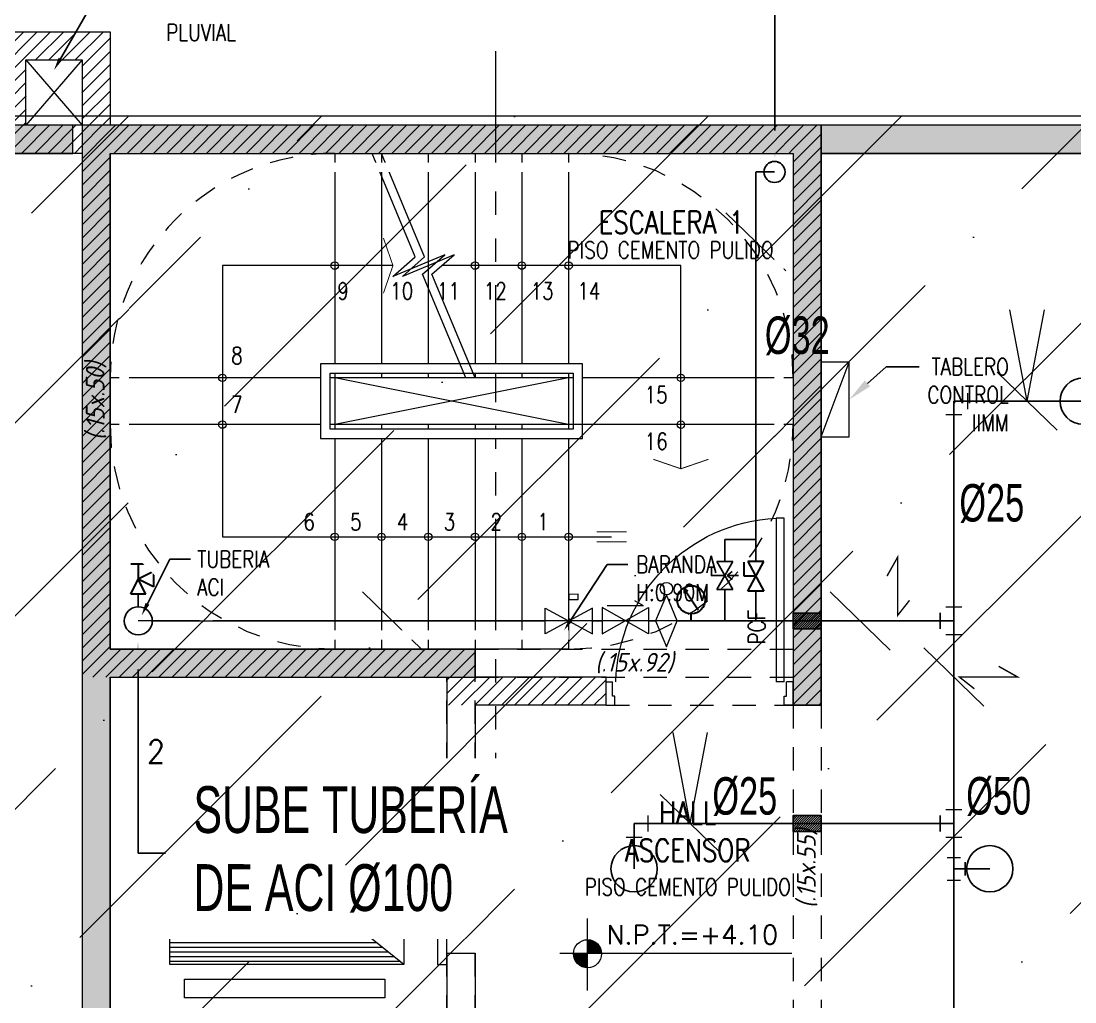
# Model space of a CAD drawing. Header units: millimetres. Extents: x 2085 to 2829, y 1352 to 1631.
# Drawn here: x 2207.98 to 2213.61, y 1454.55 to 1459.79 of the extents above; entities that cross this region are included whole.
import ezdxf
from ezdxf import colors
from ezdxf.entities.mleader import LeaderData, LeaderLine
from ezdxf.enums import TextEntityAlignment as Align
from ezdxf.math import Vec2, Vec3

# ---------------------------------------------------------------- set-up
doc = ezdxf.new("R2010")
doc.units = ezdxf.units.MM
doc.set_wipeout_variables(frame=1)
for name, pattern in [('DASHED2', [0.375, 0.25, -0.125]), ('HIDDEN', [0.375, 0.25, -0.125]), ('HIDDEN2', [0.1875, 0.125, -0.0625]), ('PHANTOM', [2.5, 1.25, -0.25, 0.25, -0.25, 0.25, -0.25]), ('PHANTOM2', [1.25, 0.625, -0.125, 0.125, -0.125, 0.125, -0.125])]:
    doc.linetypes.add(name, pattern=pattern)
doc.layers.get('0').update_dxf_attribs({"color": 251, "lineweight": 9})
doc.layers.get('DEFPOINTS').update_dxf_attribs({"color": 251, "lineweight": 9})
for name, color, linetype, lineweight in [('000 SOS 911 - ACCESORIOS ACI', 3, 'Continuous', 20), ('000 SOS 911 ROCIADORES', 5, 'Continuous', 25), ('000 SOS 911 SOPORTES ACI', 3, 'Continuous', 25), ('000 SOS 911 TEXTOS ACI', 7, 'Continuous', 9), ('000 SOS 911 TUB. ENTERRADA  ACI', 5, 'DASHED2', 25), ('000 SOS 911 TUBERIA ACI', 3, 'Continuous', 25), ('A-BARANDAS', 251, 'Continuous', 9), ('A-EJES', 251, 'PHANTOM', 9), ('A-EQUIPAMIENTO', 251, 'Continuous', 13), ('A-ESTRUCTURA-HATCH', 251, 'Continuous', 13), ('A-ESTRUCTURA-PLACAS', 251, 'Continuous', 13), ('A-ESTRUCTURA-VIGAS', 251, 'HIDDEN2', 13), ('A-LINEAS', 251, 'Continuous', 9), ('A-MOBILIARIO', 251, 'Continuous', 13), ('A-MURO BAJO', 251, 'Continuous', 9), ('A-MUROS', 251, 'Continuous', 9), ('A-NIVELES-NPT', 251, 'Continuous', 9), ('A-PROYECCIONES', 251, 'HIDDEN2', 9), ('A-PUERTAS', 251, 'Continuous', 9), ('A-TEXTO-ACABADO PISO', 251, 'Continuous', 13), ('A-TEXTO-AMBIENTES', 251, 'Continuous', 9), ('A-TEXTO-INDICACIONES', 251, 'Continuous', 13), ('A_30_DispositivosElect', 251, 'Continuous', 13), ('A_30_Extractores', 251, 'Continuous', 13), ('ACI', 3, 'ACI', 25), ('Layer1', 1, 'Continuous', 9), ('MURO CF 120', 251, 'Continuous', 13), ('MURO CF 60', 251, 'Continuous', 13)]:
    doc.layers.add(name, color=color, linetype=linetype, lineweight=lineweight)
doc.layers.add('A_50_Vigas Chata', color=251, linetype='HIDDEN', lineweight=13, plot=False)
doc.layers.get('A_30_DispositivosElect').off()
doc.styles.add('APPIA -TEXTOS-GENERALES', font='isocp.shx', dxfattribs={"oblique": 15})
doc.styles.add('ARIAL', font='arial.ttf', dxfattribs={"width": 0.8})
doc.styles.add('MQTEXTO', font='romans.shx')
doc.styles.add('PIPE', font='ARIALN.TTF', dxfattribs={"width": 0.8})
doc.styles.add('R80', font='romans.shx', dxfattribs={"width": 0.8, "oblique": 15, "height": 0.1})
doc.styles.add('ROMANS', font='romans.shx', dxfattribs={"width": 0.8})
doc.styles.add('TXT_COTAS', font='romans.shx', dxfattribs={"width": 0.8})
doc.linetypes.add('ACI', pattern='A,1.67,-0.3,["I",ARIAL,S=0.165,R=0,X=-0.165,Y=-0.0825],-0.025', length=1.995)
pattern_1 = [(45, (-224229.89346, -8186708.82434), (-0.03535533905933, 0.03535533905933), [])]

# ---------------------------------------------------------------- blocks, each defined once
blk = doc.blocks.new('001')
at = {"layer": '000 SOS 911 ROCIADORES'}
blk.add_circle((2878.5021, 1470.1344, 0), 0.0952, dxfattribs=at)
blk = doc.blocks.new('EST P2')
at = {"layer": 'A-ESTRUCTURA-HATCH'}
h = blk.add_hatch(color=256, dxfattribs=at)
h.dxf.hatch_style = 1
h.paths.add_polyline_path([(-19.4245, 5.95), (-23.3744, 5.95), (-23.3744, 4.9999), (-25.49, 4.9999), (-25.49, 4.85), (-23.2244, 4.85), (-23.2244, 5.75), (-19.5746, 5.75), (-19.5746, 4.85), (-18.03, 4.85), (-18.03, 4.9999), (-19.4246, 4.9999)])
h.paths.add_polyline_path([(-25.54, 4.9999), (-32.4, 4.9998), (-32.4, 4.85), (-25.54, 4.85)])
h.paths.add_polyline_path([(-32.45, 4.9998), (-39.91, 4.9998), (-39.91, 4.85), (-32.45, 4.85)])
h.paths.add_polyline_path([(-39.96, 4.9998), (-44.735, 4.9997), (-44.735, 4.85), (-39.96, 4.85)])
h.paths.add_polyline_path([(-44.785, 5.05), (-45.035, 5.05), (-45.035, 0.15), (-47.24, 0.15), (-47.24, -0.15), (-44.785, -0.15)])
h.paths.add_polyline_path([(-46.99, -0.2), (-47.24, -0.2), (-47.24, -6.1), (-46.99, -6.1)])
h.paths.add_polyline_path([(-46.99, -6.15), (-47.24, -6.15), (-47.24, -11.4), (-46.99, -11.4)])
h.paths.add_polyline_path([(-39.96, -11.15), (-46.94, -11.15), (-46.94, -11.3), (-39.96, -11.3)])
h.paths.add_polyline_path([(-32.45, -11.15), (-39.91, -11.15), (-39.91, -11.3), (-32.45, -11.3)])
h.paths.add_polyline_path([(-25.54, -11.15), (-32.4, -11.15), (-32.4, -11.3), (-25.54, -11.3)])
h.paths.add_polyline_path([(-18.03, -11.15), (-25.49, -11.15), (-25.49, -11.3), (-18.03, -11.3)])
h.paths.add_polyline_path([(-11.12, -11.15), (-17.98, -11.15), (-17.98, -11.3), (-11.12, -11.3)])
h.paths.add_polyline_path([(-3.61, -11.1501), (-11.07, -11.15), (-11.07, -11.3), (-3.61, -11.3001)])
h.paths.add_polyline_path([(3.6, -11.15), (-3.56, -11.15), (-3.56, -11.3001), (3.6, -11.3001)])
h.paths.add_polyline_path([(12.2, -11.15), (3.65, -11.15), (3.65, -11.3001), (12.2, -11.3001)])
h.paths.add_polyline_path([(18.02, -11.15), (12.25, -11.15), (12.25, -11.3001), (18.02, -11.3001)])
h.paths.add_polyline_path([(23.02, -11.15), (18.07, -11.15), (18.07, -11.3001), (23.02, -11.3001)])
h.paths.add_polyline_path([(30.23, -11.15), (23.07, -11.15), (23.07, -11.3001), (30.23, -11.3001)])
h.paths.add_polyline_path([(35.53, -11.15), (30.28, -11.15), (30.28, -11.3001), (35.53, -11.3001)])
h.paths.add_polyline_path([(43.04, -11.1501), (35.58, -11.1501), (35.58, -11.3), (43.04, -11.3)])
h.paths.add_polyline_path([(49.95, -11.1501), (43.09, -11.1501), (43.09, -11.3), (49.95, -11.3)])
h.paths.add_polyline_path([(57.46, -11.1501), (50, -11.1501), (50, -11.3), (57.46, -11.3)])
h.paths.add_polyline_path([(64.37, -11.1501), (57.51, -11.1501), (57.51, -11.3), (64.37, -11.3)])
h.paths.add_polyline_path([(71.88, -11.1501), (64.42, -11.1501), (64.42, -11.3), (71.88, -11.3001)])
h.paths.add_polyline_path([(59.8007, -0.15), (60.0007, -0.15, -0.616916), (65.2721, 2.4964), (65.2722, -0.15), (65.4222, -0.15), (65.4221, 2.3777, -0.221665), (66.6007, -0.1499), (66.8007, -0.1499, 0.99999)], flags=0)
h.paths.add_polyline_path([(72.8007, -0.15), (73.0007, -0.15, 1), (53.6007, -0.15), (53.8007, -0.15, -1)])
h.paths.add_polyline_path([(53.3757, 5), (51.865, 5), (51.865, 4.85), (53.3757, 4.85)])
h.paths.add_polyline_path([(51.865, 5), (47.915, 5), (47.915, -0.15), (50.25, -0.15), (50.25, 0), (48.065, 0), (48.065, 2.05), (50.015, 2.05), (50.015, 2.2), (48.065, 2.2), (48.065, 4.85), (51.715, 4.85), (51.715, 1.9), (51.865, 1.9), (51.865, 4.85), (51.865, 4.85)])
h.paths.add_polyline_path([(47.865, 5), (43.09, 5), (43.09, 4.85), (47.865, 4.85)])
h.paths.add_polyline_path([(43.04, 5), (35.58, 5), (35.58, 4.85), (43.04, 4.85)])
h.paths.add_polyline_path([(32.7261, 5.9498), (28.7761, 5.9498), (28.7761, 5), (23.07, 5), (23.07, 4.85), (28.9261, 4.85), (28.9261, 5.7498), (32.5761, 5.7498), (32.5761, 4.85), (35.53, 4.85), (35.53, 5), (32.7261, 5)])
h.paths.add_polyline_path([(23.02, 5), (18.07, 5), (18.07, 4.85), (23.02, 4.85)])
h.paths.add_polyline_path([(18.02, 5), (12.25, 5), (12.25, 4.85), (18.02, 4.85)])
h.paths.add_polyline_path([(12.2, 5), (5.8757, 5), (5.8757, 4.85), (12.2, 4.85)])
h.paths.add_polyline_path([(3.7748, 5), (-3.56, 5), (-3.56, 4.85), (-0.175, 4.85), (-0.175, -0.1506), (1.925, -0.1506), (1.925, -0.0004), (-0.0249, 0), (-0.0249, 2.05), (3.7748, 2.0501), (3.7748, 2.2), (-0.0249, 2.2), (-0.0249, 4.85), (3.6248, 4.85), (3.6248, 3.1999), (3.7748, 3.1999)])
h.paths.add_polyline_path([(-3.61, 5), (-11.07, 5), (-11.07, 4.85), (-3.61, 4.85)])
h.paths.add_polyline_path([(-11.12, 5), (-17.98, 4.9999), (-17.98, 4.85), (-11.12, 4.85)])
at = {"layer": 'A-ESTRUCTURA-PLACAS'}
blk.add_lwpolyline([(43.09, 4.85), (47.865, 4.85), (47.865, 5), (43.09, 5), (43.09, 4.85)], dxfattribs=at)
for points in [[(51.865, 5), (47.915, 5), (47.915, -0.15), (50.25, -0.15), (50.25, 0), (48.065, 0), (48.065, 2.05), (50.015, 2.05), (50.015, 2.2), (48.065, 2.2), (48.065, 4.85), (51.715, 4.85), (51.715, 1.9), (51.865, 1.9)], [(51.865, 4.85), (53.3757, 4.85), (53.3757, 5), (51.865, 5)]]:
    blk.add_lwpolyline(points, close=True, dxfattribs=at)
at = {"layer": 'A-ESTRUCTURA-VIGAS'}
for points in [[(50.015, 2.2), (51.715, 2.2)], [(49.8649, 0), (49.865, 2.0499)], [(50.0149, 0), (50.015, 2.0499)], [(50.015, 2.05), (51.715, 2.05)], [(51.715, 1.9), (51.715, 0)], [(51.865, 1.9), (51.865, 0)]]:
    blk.add_lwpolyline(points, dxfattribs=at)
at = {"layer": 'A_50_Vigas Chata', "char_height": 0.1, "attachment_point": 5, "rotation": 90, "style": 'APPIA -TEXTOS-GENERALES'}
for s, insert in [('(.15x.50)', (47.99, 3.5252)), ('(.15x.50)', (49.9399, 1.0251)), ('(.15x.55)', (51.79, 1.0251))]:
    blk.add_mtext(s, dxfattribs=dict(at, insert=insert))
at = {"layer": 'A_50_Vigas Chata', "insert": (50.8656, 2.1244), "char_height": 0.1, "attachment_point": 5, "style": 'APPIA -TEXTOS-GENERALES'}
blk.add_mtext('(.15x.92)', dxfattribs=at)
blk = doc.blocks.new('EJES 1P')
at = {"layer": 'A-EJES', "linetype": 'PHANTOM2'}
blk.add_lwpolyline([(95.1343, 5.3454), (95.1343, -4.158)], dxfattribs=at)
blk = doc.blocks.new('ESC.1')
at = {"layer": 'A-LINEAS'}
blk.add_line((0.6, 0.725, 0), (-1.4795, 0.725, 0), dxfattribs=at)
at = {"layer": 'A-LINEAS', "linetype": 'Continuous'}
for p, q in [((-1.25, 0.125), (0, -0.125)), ((-1.25, -0.125), (0, 0.125))]:
    blk.add_line(p, q, dxfattribs=at)
at = {"layer": 'A-LINEAS', "color": 4, "const_width": 0.005}
for points in [[(-1.3992, 0.7521), (-1.5599, 0.7521)], [(-1.3992, 0.6979), (-1.5599, 0.6979)], [(-1.7026, 0.3105), (-1.85, 0.3613), (-1.9974, 0.3105)], [(-0.2605, -0.5776), (-0.3113, -0.725), (-0.2605, -0.8724)]]:
    blk.add_lwpolyline(points, dxfattribs=at)
at = {"layer": 'A-LINEAS'}
blk.add_lwpolyline([(-0.3113, -0.725), (0.6, -0.725), (0.6, 0.725)], dxfattribs=at)
at = {"layer": 'A-LINEAS', "linetype": 'Continuous'}
blk.add_lwpolyline([(-1.85, 0.3613), (-1.85, -0.725), (-0.5722, -0.725)], dxfattribs=at)
for centre in [(-1.25, 0.725), (-1, 0.725), (-0.75, 0.725), (-0.5, 0.725), (-0.25, 0.725), (0, 0.725), (-1.85, 0.1251), (0.6, 0.125), (-1.85, -0.1249), (0.6, -0.125), (-1.25, -0.725), (-1, -0.725), (-0.75, -0.725), (0, -0.725)]:
    blk.add_circle(centre, 0.02, dxfattribs=at)
at = {"layer": 'A-MURO BAJO'}
for p, q in [((-1.25, 0.125), (-1.25, 1.325)), ((-1.25, 1.325), (-0.75, 1.325)), ((-1, 0.125), (-1, 1.325)), ((-0.75, 0.125), (-0.75, 1.325)), ((-0.5, 0.125), (-0.5, 1.325)), ((-0.25, 0.125), (-0.25, 1.325)), ((0, 0.125), (0, 1.325)), ((-1.25, 0.125), (0, 0.125)), ((-1.25, -0.125), (-1.25, 0.125)), ((-0.25, 0.125), (1.2, 0.125)), ((0, -0.125), (0, 0.125)), ((-2.45, -0.125), (-1.25, -0.125)), ((-1.25, -0.125), (0, -0.125)), ((-1.25, -1.325), (-1.25, -0.125)), ((-1, -1.325), (-1, -0.125)), ((-0.75, -1.325), (-0.75, -0.125)), ((-0.5, -1.325), (-0.5, -0.125)), ((-0.25, -1.325), (-0.25, -0.125)), ((0, -0.125), (1.2, -0.125)), ((0, -1.325), (0, -0.125))]:
    blk.add_line(p, q, dxfattribs=at)
blk.add_wipeout([(-1.275, -0.15), (-1.325, -0.2), (0.075, -0.2), (0.075, 0.2), (-1.325, 0.2), (-1.325, -0.2), (-1.275, -0.15), (-1.275, 0.15), (0.025, 0.15), (0.025, -0.15)]).translate(0, 0, 0).dxf.layer = 'A-BARANDAS'
at = {"layer": 'A-BARANDAS', "elevation": 0}
for points in [[(-1.325, 0.2), (-1.325, -0.2), (0.075, -0.2), (0.075, 0.2)], [(0.025, -0.15), (-1.275, -0.15), (-1.275, 0.15), (0.025, 0.15)]]:
    blk.add_lwpolyline(points, close=True, dxfattribs=at)
at = {"layer": 'A-LINEAS', "linetype": 'Continuous'}
for points in [[(-0.75, -0.125), (-0.5192, -0.6788), (-0.6384, -0.7827), (-0.3615, -0.6673), (-0.4808, -0.7712), (-0.25, -1.325)], [(-0.7, -0.125), (-0.4692, -0.6788), (-0.5884, -0.7827), (-0.3115, -0.6673), (-0.4308, -0.7712), (-0.2, -1.325)]]:
    blk.add_lwpolyline(points, dxfattribs=at)
at = {"layer": 'A-MURO BAJO'}
blk.add_line((-2.45, 0.125), (-1.25, 0.125), dxfattribs=at)
blk.add_wipeout([(-2.4, 0.2), (-2.35, 0.2), (-2.35, -1.225), (1.1, -1.225), (1.1, 0.7221), (0.5971, 1.225), (-1.25, 1.225), (-1.25, 1.275), (0.6178, 1.275), (1.15, 0.7428), (1.15, -1.275), (-2.4, -1.275)]).translate(0, 0, 0).dxf.layer = 'A-BARANDAS'
at = {"layer": 'A-PROYECCIONES'}
for centre, start, end in [((-1.25, 0.125), 90, 180), ((0, 0.125), 0, 90), ((-1.25, -0.125), 180, 270), ((0, -0.125), 270, 0)]:
    blk.add_arc(centre, 1.2, start, end, dxfattribs=at)
blk = doc.blocks.new('A$C5E423DB2')
at = {"layer": 'A-PUERTAS'}
for p, q in [((0.0381, 0.1), (0.0381, 0.8)), ((0.0381, 0.8), (0.0731, 0.8)), ((0.0731, 0.8), (0.0731, 0.1)), ((0.0381, 0.1), (0.0731, 0.1))]:
    blk.add_line(p, q, dxfattribs=at)
at = {"layer": 'A-PUERTAS', "linetype": 'Continuous'}
for p, q in [((0, 0), (0, 0.1)), ((0, 0.1), (0.0281, 0.1)), ((0.0281, 0.0381), (0.0281, 0.1)), ((0.8, 0.1), (0.7719, 0.1)), ((0.7719, 0.0381), (0.7719, 0.1)), ((0.8, 0), (0.8, 0.1)), ((0.0381, 0.0381), (0.0281, 0.0381)), ((0.0381, 0), (0.0381, 0.0381)), ((0.7619, 0), (0.7619, 0.0381)), ((0.7619, 0.0381), (0.7719, 0.0381)), ((0, 0), (0.0381, 0)), ((0.8, 0), (0.7619, 0))]:
    blk.add_line(p, q, dxfattribs=at)
at = {"layer": 'A-PUERTAS', "color": 7, "linetype": 'Continuous'}
blk.add_arc((0.0366, 0.0793), 0.7216, 1.6403, 87.0968, dxfattribs=at)
blk = doc.blocks.new('ASCENSOR_01')
h = blk.add_hatch()
h.set_pattern_fill('_U', color=256, scale=0.025, angle=450, style=0, pattern_type=0)
h.set_pattern_definition([(90, (1.21241, -1e-07), (-0.025, -4e-11), [])])
h.paths.add_polyline_path([(1.1062, 1.275), (0.1062, 0.025), (1.1062, 0.025)])
blk.add_line((1.1062, 1.275, -0.0697), (0.1062, 0.025, -0.0349))
for points in [[(0.1062, 0.025), (0.1062, 1.275), (1.1062, 1.275), (1.1062, 0.025)], [(1.1842, 0.1031), (1.1842, 1.1746), (1.2845, 1.1746), (1.2845, 0.1031)]]:
    blk.add_lwpolyline(points, close=True)
blk = doc.blocks.new('C.E.(2) 200x200x100')
at = {"layer": 'DEFPOINTS', "style": 'MQTEXTO', "width": 0.9}
blk.add_text('2', height=0.1, dxfattribs=at).set_placement((0.1571, 0.081), align=Align.MIDDLE_LEFT)
blk = doc.blocks.new('IIEE-tomacorrientes-27.02.2025')
at = {"layer": 'A_30_DispositivosElect', "xscale": 1.250000000001137, "yscale": 1.250000000001137, "zscale": 1.250000000001137}
blk.add_blockref('C.E.(2) 200x200x100', (95.305, -83.5), dxfattribs=at)
blk = doc.blocks.new('SIM NIVEL PLANTA')
at = {"linetype": 'Continuous'}
h = blk.add_hatch(dxfattribs=at)
h.set_pattern_fill('_USER', color=256, scale=0.099996, angle=45, style=0, pattern_type=0)
h.set_pattern_definition([(45, (35396.10581, 26516.4892), (-0.0707080889, 0.0707080889), [])])
h.paths.add_polyline_path([(-17.03, 0), (-15.53, 0, 0.409209), (-17.03, 1.47)])
h.paths.add_polyline_path([(-18.53, 0, 0.419236), (-17.03, -1.53), (-17.03, 0)])
for p, q in [((-17.03, -3.97), (-17.03, 3.72)), ((4.81, 0), (-20, 0))]:
    blk.add_line(p, q)
blk.add_circle((-17.03, -0.03), 1.5, dxfattribs=at)
at = {"style": 'R80'}
blk.add_attdef('N.P.T.+0.00', text='', height=2.03, dxfattribs=at).set_placement((-5.83, 2.01), align=Align.MIDDLE_CENTER)

msp = doc.modelspace()

# ---------------------------------------------------------------- hatches: boundary and pattern name
at = {"layer": '000 SOS 911 TUB. ENTERRADA  ACI'}
h = msp.add_hatch(dxfattribs=at)
h.set_pattern_fill('ANSI31', color=8, scale=0.002781)
h.set_pattern_definition([(45, (888.839563, 741.647363), (-0.00624425078, 0.00624425078), [])])
h.paths.add_polyline_path([(2212.2556, 1455.4622), (2212.2556, 1455.5469), (2212.1044, 1455.5469), (2212.1044, 1455.4622)])
at = {"layer": 'MURO CF 120'}
h = msp.add_hatch(dxfattribs=at)
h.set_pattern_fill('_USER', color=8, scale=0.05, angle=45, style=0, pattern_type=0)
h.set_pattern_definition(pattern_1)
h.paths.add_polyline_path([(2208.4552, 1456.2875), (2208.3052, 1456.2875), (2208.3052, 1459.2375), (2208.4552, 1459.2375)])
h = msp.add_hatch(dxfattribs=at)
h.set_pattern_fill('_USER', color=8, scale=0.05, angle=45, style=0, pattern_type=0)
h.set_pattern_definition(pattern_1)
h.paths.add_polyline_path([(2208.4552, 1459.2375), (2212.1052, 1459.2375), (2212.1052, 1459.0875), (2208.4552, 1459.0875)])
h = msp.add_hatch(dxfattribs=at)
h.set_pattern_fill('_USER', color=8, scale=0.05, angle=45, style=0, pattern_type=0)
h.set_pattern_definition(pattern_1)
h.paths.add_polyline_path([(2212.1052, 1456.1374), (2212.2552, 1456.1374), (2212.2552, 1459.2375), (2212.1052, 1459.2375)])
h = msp.add_hatch(dxfattribs=at)
h.set_pattern_fill('_USER', color=8, scale=0.05, angle=45, style=0, pattern_type=0)
h.set_pattern_definition(pattern_1)
h.paths.add_polyline_path([(2208.4552, 1456.4375), (2210.4052, 1456.4375), (2210.4052, 1456.2874), (2208.4552, 1456.2875)])
h = msp.add_hatch(dxfattribs=at)
h.set_pattern_fill('_USER', color=8, scale=0.05, angle=45, style=0, pattern_type=0)
h.set_pattern_definition(pattern_1)
h.paths.add_polyline_path([(2211.1052, 1456.2874), (2210.2552, 1456.2875), (2210.2552, 1456.1375), (2211.1052, 1456.1375)])
at = {"layer": 'MURO CF 60'}
h = msp.add_hatch(dxfattribs=at)
h.set_pattern_fill('_USER', color=8, scale=0.05, angle=45, pattern_type=0)
h.set_pattern_definition([(45, (2210.24863, 1494.23531), (-0.03535534, 0.03535534), [])])
h.paths.add_polyline_path([(2207.8554, 1459.7374), (2208.4554, 1459.7374), (2208.4554, 1459.2375), (2208.3052, 1459.2375), (2208.3052, 1459.0875), (2207.8554, 1459.0875)])
h.paths.add_polyline_path([(2208.0054, 1459.5874), (2208.3043, 1459.5874), (2208.3046, 1459.2375), (2208.0058, 1459.2375)], flags=16)

# ---------------------------------------------------------------- linework, layer by layer
at = {"color": 8}
for p, q in [((2208.0052, 1459.5875), (2208.3052, 1459.2375)), ((2208.3052, 1459.5875), (2208.0052, 1459.2375))]:
    msp.add_line(p, q, dxfattribs=at)
at = {"color": 8, "linetype": 'ByBlock', "ltscale": 0.0005}
msp.add_line((2211.7523, 1456.8306), (2211.7791, 1456.852), dxfattribs=at)
at = {"layer": '000 SOS 911 - ACCESORIOS ACI', "color": 8}
for p, q in [((2212.0658, 1458.4587), (2211.7454, 1458.7696)), ((2213.3556, 1457.7629), (2213.2634, 1458.2502)), ((2213.3556, 1457.7629), (2213.4478, 1458.2502)), ((2213.5157, 1457.6074), (2213.1954, 1457.9183)), ((2213.0377, 1457.8059), (2213.0377, 1457.7198)), ((2212.964, 1457.689), (2212.964, 1457.7629)), ((2213.0377, 1457.7629), (2212.964, 1457.7629)), ((2213.007, 1457.689), (2212.921, 1457.689)), ((2210.1241, 1456.4324), (2209.8037, 1456.7433)), ((2212.6241, 1456.4324), (2212.3037, 1456.7433)), ((2211.3055, 1456.6678), (2211.259, 1456.6955)), ((2211.3329, 1456.5182), (2211.0839, 1456.6589)), ((2211.0839, 1456.6589), (2211.0839, 1456.5182)), ((2211.0839, 1456.5182), (2211.3329, 1456.6589)), ((2211.3055, 1456.6678), (2211.1113, 1456.6678)), ((2211.3329, 1456.6589), (2211.3329, 1456.5182)), ((2212.89, 1456.5448), (2212.89, 1456.6308)), ((2212.89, 1456.6308), (2212.89, 1456.5448)), ((2213.0069, 1456.6616), (2212.9209, 1456.6616)), ((2212.9639, 1456.6616), (2212.9639, 1456.5878)), ((2212.89, 1456.5878), (2212.9639, 1456.5878)), ((2212.89, 1456.5878), (2212.9639, 1456.5878)), ((2212.9639, 1456.514), (2212.9639, 1456.5878)), ((2213.0069, 1456.514), (2212.9209, 1456.514)), ((2213.1241, 1456.1324), (2212.8037, 1456.4433)), ((2211.5555, 1455.5046), (2211.4633, 1455.9919)), ((2211.5555, 1455.5046), (2211.6477, 1455.9919)), ((2211.7157, 1455.3491), (2211.3953, 1455.66)), ((2213.007, 1455.5783), (2212.9209, 1455.5783)), ((2212.964, 1455.5783), (2212.964, 1455.5046)), ((2211.2555, 1455.4307), (2211.2555, 1455.5046)), ((2211.3293, 1455.5046), (2211.2555, 1455.5046)), ((2211.3293, 1455.5476), (2211.3293, 1455.4615)), ((2212.8901, 1455.4615), (2212.8901, 1455.5476)), ((2212.8901, 1455.5476), (2212.8901, 1455.4615)), ((2212.8901, 1455.5046), (2212.964, 1455.5046)), ((2212.8901, 1455.5045), (2212.964, 1455.5046)), ((2212.964, 1455.4308), (2212.964, 1455.5046)), ((2211.2985, 1455.4307), (2211.2125, 1455.4307)), ((2213.007, 1455.4308), (2212.9209, 1455.4308)), ((2212.9282, 1455.324), (2212.9996, 1455.324)), ((2212.9639, 1455.324), (2212.9639, 1455.2628)), ((2213.0252, 1455.2985), (2213.0252, 1455.2272)), ((2213.0252, 1455.2272), (2213.0252, 1455.2985)), ((2213.0252, 1455.2628), (2212.9639, 1455.2628)), ((2213.0252, 1455.2628), (2212.9639, 1455.2628)), ((2212.9639, 1455.2016), (2212.9639, 1455.2628)), ((2212.9282, 1455.2016), (2212.9996, 1455.2016))]:
    msp.add_line(p, q, dxfattribs=at)
at = {"layer": '000 SOS 911 - ACCESORIOS ACI', "color": 8, "lineweight": 30}
for p, q in [((2211.844, 1456.8264), (2211.844, 1456.9017)), ((2211.9484, 1456.9057), (2211.8629, 1456.9057)), ((2211.8629, 1456.9057), (2211.9484, 1456.7471)), ((2211.863, 1456.7471), (2211.9484, 1456.9057)), ((2208.6459, 1456.8918), (2208.5652, 1456.8918)), ((2208.6862, 1456.8515), (2208.6056, 1456.8112)), ((2208.6862, 1456.8515), (2208.6862, 1456.7708)), ((2208.5652, 1456.7305), (2208.6056, 1456.8112)), ((2208.6459, 1456.7305), (2208.6056, 1456.8112)), ((2208.6862, 1456.7708), (2208.6056, 1456.8112)), ((2211.9057, 1456.8264), (2211.844, 1456.8264)), ((2211.5981, 1456.645), (2211.523, 1456.7572)), ((2211.523, 1456.7572), (2211.523, 1456.7363)), ((2211.523, 1456.7572), (2211.5423, 1456.7492)), ((2211.9484, 1456.7471), (2211.863, 1456.7471)), ((2208.6459, 1456.7305), (2208.5652, 1456.7305)), ((2211.5606, 1456.5886), (2211.5606, 1456.6261))]:
    msp.add_line(p, q, dxfattribs=at)
msp.add_lwpolyline([(2208.6056, 1456.8918), (2208.6056, 1456.8112)], dxfattribs=at)
at = {"layer": '000 SOS 911 - ACCESORIOS ACI', "color": 8}
msp.add_lwpolyline([(2211.428, 1456.45), (2211.4856, 1456.5886), (2211.428, 1456.7271), (2211.3704, 1456.5886)], close=True, dxfattribs=at)
msp.add_circle((2211.428, 1456.7603), 0.0332, dxfattribs=at)
at = {"layer": '000 SOS 911 - ACCESORIOS ACI', "color": 8, "lineweight": 30}
msp.add_circle((2211.5606, 1456.7011), 0.075, dxfattribs=at)
at = {"layer": '000 SOS 911 SOPORTES ACI', "color": 8, "const_width": 0.00769}
for points in [[(2212.6067, 1456.8275), (2212.6639, 1456.9292), (2212.6639, 1456.6178), (2212.7271, 1456.6979)], [(2213.2036, 1456.3451), (2213.3053, 1456.2878), (2212.9939, 1456.2878), (2213.074, 1456.2246)]]:
    msp.add_lwpolyline(points, dxfattribs=at)
at = {"layer": '000 SOS 911 TUB. ENTERRADA  ACI', "color": 8, "linetype": 'Continuous'}
for p, q in [((2212.1045, 1456.6191), (2212.1156, 1456.6302)), ((2212.1045, 1456.6066), (2212.128, 1456.6302)), ((2212.1045, 1456.5941), (2212.1405, 1456.6302)), ((2212.1045, 1456.5816), (2212.153, 1456.6302)), ((2212.1045, 1456.5691), (2212.1655, 1456.6302)), ((2212.1045, 1456.5566), (2212.178, 1456.6302)), ((2212.1058, 1456.5455), (2212.1905, 1456.6302)), ((2212.1183, 1456.5455), (2212.203, 1456.6302)), ((2212.1308, 1456.5455), (2212.2155, 1456.6302)), ((2212.1433, 1456.5455), (2212.228, 1456.6302)), ((2212.1558, 1456.5455), (2212.2404, 1456.6302)), ((2212.1683, 1456.5455), (2212.2529, 1456.6302)), ((2212.1808, 1456.5455), (2212.2556, 1456.6204)), ((2212.1933, 1456.5455), (2212.2556, 1456.6079)), ((2212.2058, 1456.5455), (2212.2556, 1456.5954)), ((2212.2182, 1456.5455), (2212.2556, 1456.5829)), ((2212.2307, 1456.5455), (2212.2556, 1456.5704)), ((2212.2432, 1456.5455), (2212.2556, 1456.5579))]:
    msp.add_line(p, q, dxfattribs=at)
at = {"layer": '000 SOS 911 TUB. ENTERRADA  ACI', "color": 8, "linetype": 'ByBlock'}
for p, q in [((2212.2556, 1456.6302), (2212.1045, 1456.6302)), ((2212.1045, 1456.6302), (2212.1045, 1456.5455)), ((2212.2556, 1456.5455), (2212.2556, 1456.6302)), ((2212.1045, 1456.5455), (2212.2556, 1456.5455))]:
    msp.add_line(p, q, dxfattribs=at)
msp.add_lwpolyline([(2212.1044, 1455.4622), (2212.2556, 1455.4622), (2212.2556, 1455.5469), (2212.1044, 1455.5469)], close=True, dxfattribs=at)
at = {"layer": '000 SOS 911 TUBERIA ACI', "color": 8}
msp.add_line((2211.9057, 1456.9057), (2211.9057, 1458.9879), dxfattribs=at)
for points in [[(2212.964, 1456.5878), (2212.964, 1457.7629)], [(2213.6556, 1457.7629), (2212.964, 1457.7629)], [(2212.9639, 1456.5878), (2212.9639, 1452.0936)], [(2211.2555, 1455.5046), (2212.9639, 1455.5046)], [(2211.2555, 1455.5046), (2211.2555, 1455.2628)], [(2213.1556, 1455.2629), (2212.9639, 1455.2629)]]:
    msp.add_lwpolyline(points, dxfattribs=at)
at = {"layer": 'A-MOBILIARIO', "color": 8}
msp.add_lwpolyline([(2210.2552, 1455.2625), (2210.2052, 1455.2625), (2210.2052, 1455.752), (2210.2552, 1455.752)], close=True, dxfattribs=at)
msp.add_lwpolyline([(2210.2052, 1455.2625), (2210.2052, 1454.752), (2210.2552, 1454.752), (2210.2552, 1455.2625)], dxfattribs=at)
at = {"layer": 'A-MUROS', "color": 8}
for p, q in [((2213.7664, 1459.2375), (2208.4552, 1459.2375)), ((2208.3052, 1459.0875), (2192.9662, 1459.0875)), ((2208.3052, 1459.0875), (2208.3052, 1454.0875)), ((2212.2552, 1459.0875), (2212.2552, 1456.1375)), ((2213.7664, 1459.0875), (2212.2552, 1459.0875)), ((2208.4552, 1456.2875), (2208.4552, 1454.2375)), ((2208.4552, 1456.2875), (2210.4052, 1456.2875)), ((2210.2552, 1456.2875), (2210.2552, 1455.7125)), ((2211.1052, 1456.2875), (2210.4052, 1456.2875)), ((2211.1052, 1456.1375), (2211.1052, 1456.2875)), ((2211.1052, 1456.1375), (2210.4052, 1456.1375)), ((2210.4052, 1456.1375), (2210.4052, 1455.7125)), ((2212.2552, 1456.1375), (2212.1052, 1456.1375)), ((2210.2552, 1455.7125), (2210.4052, 1455.7125)), ((2210.2552, 1454.8125), (2210.2552, 1454.2375)), ((2210.2552, 1454.8125), (2210.4052, 1454.8125)), ((2210.4052, 1454.8125), (2210.4052, 1454.2375))]:
    msp.add_line(p, q, dxfattribs=at)
msp.add_lwpolyline([(2207.8552, 1459.2375), (2207.8552, 1459.7375), (2208.4552, 1459.7375), (2208.4552, 1459.2375)], dxfattribs=at)
msp.add_lwpolyline([(2208.0052, 1459.2375), (2208.0052, 1459.5875), (2208.3052, 1459.5875), (2208.3052, 1459.2375)], close=True, dxfattribs=at)
at = {"layer": 'A-PROYECCIONES', "color": 8}
msp.add_line((2211.1052, 1456.1375), (2212.1052, 1456.1375), dxfattribs=at)
at = {"layer": 'A_30_Extractores', "color": 8, "elevation": 0}
msp.add_lwpolyline([(2212.2552, 1457.9713), (2212.2552, 1457.5713), (2212.4052, 1457.5713), (2212.4052, 1457.9713)], close=True, dxfattribs=at)
msp.add_lwpolyline([(2212.2552, 1457.5713), (2212.4052, 1457.9713)], dxfattribs=at)
at = {"layer": 'ACI', "color": 8}
for p, q in [((2211.697, 1456.7555), (2211.7826, 1456.9057)), ((2211.7826, 1456.9057), (2211.6976, 1456.906)), ((2211.6976, 1456.906), (2211.782, 1456.7552)), ((2211.8133, 1456.8303), (2211.7523, 1456.8306)), ((2211.782, 1456.7552), (2211.697, 1456.7555))]:
    msp.add_line(p, q, dxfattribs=at)
at = {"layer": 'ACI', "color": 8, "linetype": 'ByBlock', "ltscale": 0.0005}
for points in [[(2211.7398, 1456.8306), (2211.668, 1456.8306), (2211.668, 1456.8719)], [(2211.7523, 1456.8306), (2211.7791, 1456.852)], [(2211.7523, 1456.8306), (2211.7791, 1456.8091)]]:
    msp.add_lwpolyline(points, dxfattribs=at)
at = {"layer": 'Layer1', "color": 8}
for p, q in [((2212.9637, 1456.5878), (2208.6056, 1456.5879)), ((2212.9639, 1452.0935), (2212.9637, 1456.5878))]:
    msp.add_line(p, q, dxfattribs=at)

# ---------------------------------------------------------------- block references
for name, p in [('EJES 1P', (2115.3808, 1459.2875)), ('EST P2', (2160.3902, 1454.2375))]:
    msp.add_blockref(name, p)
at = {"layer": '000 SOS 911 ROCIADORES', "color": 8, "xscale": 1.299999994929985, "yscale": 1.299999994929985, "zscale": 1.299999994929985}
for p in [(-1528.3972, -453.4119, 0), (-1530.7972, -455.9119, 0), (-1528.8972, -455.9119, 0)]:
    msp.add_blockref('001', p, dxfattribs=at)
at = {"layer": 'A-EQUIPAMIENTO', "color": 8, "rotation": 270.0001736286946}
msp.add_blockref('ASCENSOR_01', (2208.749, 1455.8576), dxfattribs=at)
at = {"layer": 'A-NIVELES-NPT', "color": 8, "xscale": 0.05, "yscale": 0.05, "zscale": 0.05}
msp.add_blockref('SIM NIVEL PLANTA', (2211.8578, 1454.8102), dxfattribs=at).add_auto_attribs({'N.P.T.+0.00': 'N.P.T.=+4.10'})

# ---------------------------------------------------------------- texts
at = {"layer": '000 SOS 911 TEXTOS ACI', "color": 8, "char_height": 0.2, "attachment_point": 1, "style": 'PIPE'}
for s, insert in [('%%C25', (2212.9934, 1457.3193, 0.0001)), ('%%C25', (2211.6734, 1455.7523, 0.0001)), ('%%C50', (2213.0302, 1455.7533, 0.0001))]:
    msp.add_mtext_dynamic_manual_height_columns(s, width=0.550995, gutter_width=1.9152, heights=[0.0124], dxfattribs=dict(at, insert=insert))
at = {"layer": 'A-TEXTO-ACABADO PISO', "color": 8, "insert": (2211.5422, 1455.2109), "char_height": 0.09, "attachment_point": 2, "style": 'ROMANS'}
msp.add_mtext_dynamic_manual_height_columns('PISO CEMENTO PULIDO', width=1.586307, gutter_width=12.5, heights=[0], dxfattribs=at)
at = {"layer": 'A-TEXTO-AMBIENTES', "color": 8, "insert": (2211.5415, 1455.462), "char_height": 0.12, "width": 2.556211, "attachment_point": 5, "style": 'ROMANS'}
msp.add_mtext('HALL \\PASCENSOR', dxfattribs=at)

# ---------------------------------------------------------------- leaders
at = {"layer": 'A-TEXTO-INDICACIONES', "color": 8}
ml = msp.add_multileader_mtext('Standard', dxfattribs=at)
ml.set_content('MONTANTE DRENAJE PLUVIAL', color=8, style='TXT_COTAS')
ml.set_leader_properties(color=7)
ml.build(insert=Vec2(0, 0))
ml.multileader.update_dxf_attribs({"dogleg_length": 0.1105, "arrow_head_size": 0.07})
ctx = ml.context
ctx.base_point, ctx.char_height, ctx.arrow_head_size, ctx.landing_gap_size, ctx.plane_origin = Vec3(2208.5535, 1460.0332), 0.09, 0.07, 0.05, Vec3(2208.9776, 1459.2477)
ctx.text_align_type = 2
notes = []
notes.append((ctx, [(0, (1, 1, 0), (2208.443, 1460.0332), (1, 0), 0.1105, [(0, [(2208.1552, 1459.5325)], 0, [])])]))
ctx.mtext.insert, ctx.mtext.width, ctx.mtext.alignment, ctx.mtext.flow_direction = Vec3(2209.1281, 1460.0782), 0.835071, 3, 5
ml = msp.add_multileader_mtext('Standard', dxfattribs=at)
ml.set_content('TABLERO CONTROL IIMM ', color=8, style='ROMANS')
ml.set_leader_properties(color=7)
ml.build(insert=Vec2(0, 0))
ml.multileader.update_dxf_attribs({"dogleg_length": 1.3073, "arrow_head_size": 0.13, "scale": 0.1})
ctx = ml.context
ctx.base_point, ctx.scale, ctx.char_height, ctx.arrow_head_size, ctx.landing_gap_size, ctx.plane_origin = Vec3(2212.7781, 1457.947, 0), 0.1, 0.09, 0.13, 0.01, Vec3(2212.2461, 1458.1885, 0)
ctx.text_align_type = 2
notes.append((ctx, [(0, (1, 1, 0), (2212.6027, 1457.947, 0), (1, 0), 0.1754, [(0, [(2212.4052, 1457.7713, 0)], 0, [])])]))
ctx.mtext.insert, ctx.mtext.width, ctx.mtext.alignment, ctx.mtext.flow_direction = Vec3(2213.2578, 1457.992, 0), 0.487262, 3, 5
for ctx, leaders in notes:
    for number, flags, end, landing, length, lines in leaders:
        leader = LeaderData()
        leader.index, (leader.has_last_leader_line, leader.has_dogleg_vector, leader.attachment_direction) = number, flags
        leader.last_leader_point, leader.dogleg_vector, leader.dogleg_length = Vec3(end), Vec3(landing), length
        for number, points, colour, breaks in lines:
            line = LeaderLine()
            line.index, line.vertices, line.color, line.breaks = number, Vec3.list(points), colors.encode_raw_color(colour), breaks
            leader.lines.append(line)
        ctx.leaders.append(leader)

# ---------------------------------------------------------------- next in the draw order: block references
at = {"color": 8, "rotation": 179.9999986268933}
msp.add_blockref('ESC.1', (2209.6552, 1457.7625), dxfattribs=at)

# ---------------------------------------------------------------- next in the draw order: linework, layer by layer
at = {"color": 8, "linetype": 'ByBlock', "ltscale": 0.0005}
for points in [[(2211.7398, 1456.8306), (2211.668, 1456.8306), (2211.668, 1456.8719)], [(2211.7523, 1456.8306), (2211.7791, 1456.8091)]]:
    msp.add_lwpolyline(points, dxfattribs=at)
at = {"layer": '000 SOS 911 - ACCESORIOS ACI', "color": 8}
msp.add_line((2210.9064, 1456.5875), (2210.9061, 1456.702), dxfattribs=at)
msp.add_lwpolyline([(2210.9568, 1456.7301), (2210.906, 1456.73), (2210.9061, 1456.702), (2210.9569, 1456.7021)], close=True, dxfattribs=at)
msp.add_lwpolyline([(2211.033, 1456.6562), (2210.7797, 1456.5189), (2210.7793, 1456.6555), (2211.0334, 1456.5195), (2211.033, 1456.6562)], dxfattribs=at)
at = {"layer": '000 SOS 911 TUBERIA ACI', "color": 8}
for p, q in [((2211.7408, 1456.9058), (2211.7408, 1457.024)), ((2211.7408, 1457.024), (2211.9057, 1457.024)), ((2211.7395, 1456.7553), (2211.7395, 1456.5879)), ((2211.9057, 1456.7471), (2211.9057, 1456.5879)), ((2208.6806, 1456.5879), (2210.7795, 1456.5872)), ((2211.0332, 1456.5879), (2211.0839, 1456.5879)), ((2211.3329, 1456.5879), (2211.3707, 1456.5879)), ((2211.4853, 1456.5879), (2211.6482, 1456.5879))]:
    msp.add_line(p, q, dxfattribs=at)
at = {"layer": '000 SOS 911 TUBERIA ACI', "color": 8, "ltscale": 0.1}
msp.add_line((2208.6056, 1456.6629), (2208.6056, 1456.7305), dxfattribs=at)
msp.add_lwpolyline([(2212.0056, 1458.9879), (2211.9057, 1458.9879)], dxfattribs=at)
at = {"layer": '000 SOS 911 TUBERIA ACI', "color": 8}
msp.add_lwpolyline([(2211.6482, 1456.5879), (2212.9639, 1456.5878)], dxfattribs=at)
at = {"layer": '000 SOS 911 TUBERIA ACI', "color": 8, "ltscale": 0.1}
for centre, radius in [((2212.0056, 1458.9879), 0.0563), ((2208.6056, 1456.5879), 0.075)]:
    msp.add_circle(centre, radius, dxfattribs=at)
at = {"layer": 'A-MUROS', "color": 8}
for p, q in [((2208.4552, 1459.0875), (2208.4552, 1456.4375)), ((2208.4552, 1459.0875), (2212.1052, 1459.0875)), ((2212.1052, 1459.0875), (2212.1052, 1456.1375)), ((2208.4552, 1456.4375), (2210.4052, 1456.4374)), ((2210.4052, 1456.4375), (2210.4052, 1456.2875))]:
    msp.add_line(p, q, dxfattribs=at)
at = {"layer": 'A-TEXTO-INDICACIONES', "color": 8, "linetype": 'ByBlock', "lineweight": -2}
for p, q in [((2208.7743, 1456.9183), (2208.8847, 1456.9183)), ((2211.1104, 1456.8901), (2211.2209, 1456.8901))]:
    msp.add_line(p, q, dxfattribs=at)
for points in [[(2208.6548, 1456.6798), (2208.7743, 1456.9183)], [(2210.919, 1456.5962), (2211.1104, 1456.8901)]]:
    msp.add_lwpolyline(points, dxfattribs=at)
at = {"layer": 'A-TEXTO-INDICACIONES', "color": 8}
for points in [[(2208.6652, 1456.6746), (2208.6235, 1456.6172), (2208.6444, 1456.685)], [(2210.9288, 1456.5898), (2210.8808, 1456.5375), (2210.9092, 1456.6025)]]:
    msp.add_solid(points, dxfattribs=at)

# ---------------------------------------------------------------- next in the draw order: block references
at = {"layer": 'A-PUERTAS', "color": 8, "linetype": 'Continuous', "xscale": -1.250002642195022, "yscale": 1.250002642195022, "zscale": 1.250002642195022, "rotation": 359.9988857674264}
msp.add_blockref('A$C5E423DB2', (2212.1052, 1456.1375), dxfattribs=at)
at = {"layer": 'A_30_DispositivosElect'}
msp.add_blockref('IIEE-tomacorrientes-27.02.2025', (2113.1506, 1539.2879), dxfattribs=at)

# ---------------------------------------------------------------- next in the draw order: texts
at = {"layer": '000 SOS 911 TEXTOS ACI', "color": 8, "insert": (2211.9538, 1458.2152, 0.0001), "char_height": 0.2, "attachment_point": 1, "style": 'PIPE'}
msp.add_mtext_dynamic_manual_height_columns('%%C32', width=0.550995, gutter_width=1.9152, heights=[0.0124], dxfattribs=at)
at = {"layer": 'A-TEXTO-ACABADO PISO', "color": 8, "insert": (2211.4498, 1458.6158, 0), "char_height": 0.09, "attachment_point": 2, "style": 'ROMANS'}
msp.add_mtext_dynamic_manual_height_columns('PISO CEMENTO PULIDO', width=1.155931, gutter_width=12.5, heights=[0], dxfattribs=at)
at = {"layer": 'A-TEXTO-AMBIENTES', "color": 8, "insert": (2211.4548, 1458.7184), "char_height": 0.12, "width": 0.868355, "attachment_point": 5, "style": 'ROMANS'}
msp.add_mtext('ESCALERA 1', dxfattribs=at)
at = {"layer": 'A-TEXTO-INDICACIONES', "color": 8, "style": 'ROMANS', "width": 0.8}
for s, p in [('9', (2209.7309, 1458.3066)), ('10', (2210.0752, 1458.3066)), ('11', (2210.3252, 1458.3066)), ('12', (2210.5752, 1458.3066)), ('13', (2210.8252, 1458.3066)), ('14', (2211.0752, 1458.3066)), ('8', (2209.1635, 1457.9613)), ('15', (2211.4349, 1457.7527)), ('7', (2209.1635, 1457.6994)), ('16', (2211.4349, 1457.5027)), ('6', (2209.5493, 1457.0728)), ('5', (2209.7993, 1457.0728)), ('4', (2210.0493, 1457.0728)), ('3', (2210.2993, 1457.0728)), ('2', (2210.5493, 1457.0728)), ('1', (2210.7993, 1457.0728))]:
    msp.add_text(s, height=0.09, dxfattribs=at).set_placement(p, align=Align.RIGHT)
msp.add_text('PCF', height=0.09, rotation=90, dxfattribs=at).set_placement((2211.9556, 1456.4613))
at = {"layer": 'A-TEXTO-INDICACIONES', "color": 8, "insert": (2209.3565, 1456.9633), "char_height": 0.09, "width": 0.4362, "attachment_point": 3, "rotation": 0, "style": 'TXT_COTAS'}
msp.add_mtext('\\pxsm1,ql,t16;TUBERIA ACI', dxfattribs=at)
at = {"layer": 'A-TEXTO-INDICACIONES', "color": 8, "insert": (2211.7303, 1456.9351), "char_height": 0.09, "width": 0.463712, "attachment_point": 3, "style": 'TXT_COTAS'}
msp.add_mtext('\\pxsm1,ql;BARANDA \\P\\pt16;H:0.90M', dxfattribs=at)

# ---------------------------------------------------------------- next in the draw order: leaders
at = {"layer": '000 SOS 911 TEXTOS ACI', "color": 8}
ml = msp.add_multileader_mtext('Standard', dxfattribs=at)
ml.set_content('{\\H1.66667x;BAJA TUBERÍA DE DRENAJE DEL ACI %%C50 }', color=8, style='PIPE')
ml.set_leader_properties(color=7)
ml.build(insert=Vec2(0, 0))
ml.multileader.update_dxf_attribs({"text_left_attachment_type": 2, "text_right_attachment_type": 2, "dogleg_length": 2, "arrow_head_size": 0.15})
ctx = ml.context
ctx.base_point, ctx.char_height, ctx.arrow_head_size, ctx.landing_gap_size, ctx.plane_origin, ctx.plane_x_axis, ctx.plane_y_axis = Vec3(2209.0694, 1460.2014, 0), 0.15, 0.15, 0.15, Vec3(2214.3734, 1459.3978, 0), Vec3(1, -0.000395), Vec3(0.000395, 1)
ctx.left_attachment, ctx.right_attachment = 2, 2
notes = []
notes.append((ctx, [(0, (1, 1, 0), (2212.0077, 1460.2002, 0), (-1, 0.000395), 0.1461, [(0, [(2212.0077, 1459.059, 0)], 0, [])])]))
ctx.mtext.insert, ctx.mtext.text_direction, ctx.mtext.rotation, ctx.mtext.width, ctx.mtext.defined_height, ctx.mtext.flow_direction = Vec3(2209.2195, 1460.56, 0), Vec3(1, -0.000395), 6.28279, 2.626125, 0.5575, 5
ctx.mtext.has_bg_fill, ctx.mtext.bg_color, ctx.mtext.bg_scale_factor, ctx.mtext.bg_transparency, ctx.mtext.use_window_bg_color = 1, -1073741824, 2, 0, 1
ml = msp.add_multileader_mtext('Standard', dxfattribs=at)
ml.set_content('{\\H1.66667x;SUBE TUBERÍA DE ACI %%C100 }', color=8, style='PIPE')
ml.set_leader_properties(color=7)
ml.build(insert=Vec2(0, 0))
ml.multileader.update_dxf_attribs({"text_left_attachment_type": 2, "text_right_attachment_type": 2, "dogleg_length": 2, "arrow_head_size": 0.15})
ctx = ml.context
ctx.base_point, ctx.char_height, ctx.arrow_head_size, ctx.landing_gap_size, ctx.plane_origin, ctx.plane_x_axis, ctx.plane_y_axis = Vec3(2208.7504, 1455.3457), 0.15, 0.15, 0.15, Vec3(2215.2443, 1454.5416), Vec3(1, -0.000395), Vec3(0.000395, 1)
ctx.left_attachment, ctx.right_attachment = 2, 2
notes.append((ctx, [(1, (1, 1, 0), (2208.6042, 1455.3458), (1, -0.000395), 0.1461, [(0, [(2208.6042, 1456.4788)], 0, [])])]))
ctx.mtext.insert, ctx.mtext.text_direction, ctx.mtext.rotation, ctx.mtext.width, ctx.mtext.defined_height, ctx.mtext.flow_direction = Vec3(2208.9005, 1455.7044), Vec3(1, -0.000395), 6.28279, 1.735316, 0.5575, 5
ctx.mtext.has_bg_fill, ctx.mtext.bg_color, ctx.mtext.bg_scale_factor, ctx.mtext.bg_transparency, ctx.mtext.use_window_bg_color = 1, -1073741824, 2, 0, 1
for ctx, leaders in notes:
    for number, flags, end, landing, length, lines in leaders:
        leader = LeaderData()
        leader.index, (leader.has_last_leader_line, leader.has_dogleg_vector, leader.attachment_direction) = number, flags
        leader.last_leader_point, leader.dogleg_vector, leader.dogleg_length = Vec3(end), Vec3(landing), length
        for number, points, colour, breaks in lines:
            line = LeaderLine()
            line.index, line.vertices, line.color, line.breaks = number, Vec3.list(points), colors.encode_raw_color(colour), breaks
            leader.lines.append(line)
        ctx.leaders.append(leader)

# ---------------------------------------------------------------- next in the draw order: hatches: boundary and pattern name
h = msp.add_hatch()
h.set_pattern_fill('ANSI36', color=4, scale=0.23)
h.set_pattern_definition([(45, (-12.33495, -80), (0.38727355, 1.420003), [1.825625, -0.365125, 0, -0.365125])])
h.paths.add_polyline_path([(2232.2706, 1459.2879), (2183.5856, 1459.2879), (2183.5856, 1442.8378), (2232.2706, 1442.8378)])

# ---------------------------------------------------------------- next in the draw order: linework, layer by layer
msp.add_lwpolyline([(2183.5856, 1459.2879), (2232.2706, 1459.2879), (2232.2706, 1442.8378), (2183.5856, 1442.8378)], close=True)
at = {"color": 4}
msp.add_lwpolyline([(2183.5856, 1459.2879), (2232.2706, 1459.2879), (2232.2706, 1442.8378), (2183.5856, 1442.8378)], close=True, dxfattribs=at)

doc.saveas('drawing.dxf')
